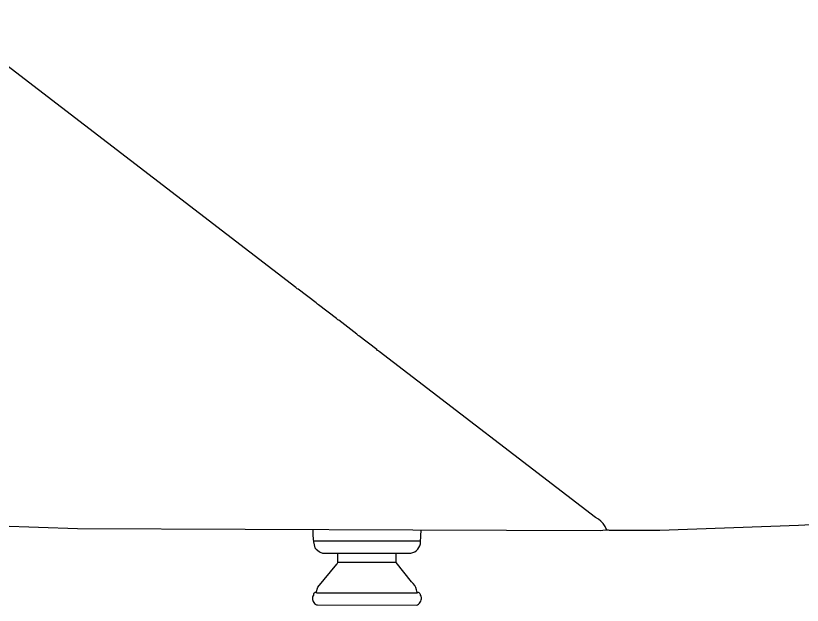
# Model space of a CAD drawing. Extents: x -68 to 722, y 3924 to 4942.
# Drawn here: x 89.2 to 190.8, y 3924.2 to 4000.3 of the extents above; entities that cross this region are included whole.
import ezdxf

# ---------------------------------------------------------------- set-up
doc = ezdxf.new("R2010")
doc.units = 0
doc.layers.get('0').update_dxf_attribs({"linetype": 'CONTINUOUS'})

msp = doc.modelspace()

# ---------------------------------------------------------------- linework, layer by layer
at = {"color": 7, "linetype": 'CONTINUOUS'}
msp.add_line((138.302128, 3929.698791), (138.302128, 3930.921238), dxfattribs=at)
for points in [[(165.458036, 3933.977357), (165.28524, 3934.371832), (165.050907, 3934.733158), (164.761208, 3935.051818), (164.423777, 3935.319416), (164.0475, 3935.528905), (136.127909, 3956.959372), (136.01873, 3957.01736), (135.920362, 3957.092237), (135.835394, 3957.182033), (133.508368, 3958.967679), (133.399189, 3959.025667), (133.300821, 3959.100544), (133.215853, 3959.190339), (130.888827, 3960.975986), (130.779648, 3961.033974), (130.68128, 3961.108851), (130.596312, 3961.198646), (128.269286, 3962.984293), (128.160107, 3963.042281), (128.061739, 3963.117157), (127.976771, 3963.206953), (125.649746, 3964.9926), (125.540566, 3965.050587), (125.442198, 3965.125464), (125.35723, 3965.21526), (79.633143, 4000.268945)], [(87.047579, 3934.456382), (97.173764, 3934.11008), (140.484904, 3933.933873), (164.676452, 3933.851707), (165.365304, 3933.933), (165.712306, 3933.946534), (165.807308, 3933.89004), (172.35616, 3933.89004), (190.254785, 3934.543176), (191.913216, 3934.629795)], [(127.56201, 3933.977357), (127.535909, 3933.179927), (127.617908, 3932.386295), (127.806501, 3931.611048), (127.976771, 3931.423315), (128.365336, 3931.130801), (128.513777, 3931.069678), (128.784463, 3930.921238), (140.223125, 3930.921238), (140.474397, 3930.991779), (140.710118, 3931.103803), (140.923494, 3931.254083), (141.108378, 3931.438288), (141.259441, 3931.65111), (141.372331, 3931.886416), (141.443795, 3932.137426), (141.471773, 3932.396907), (141.532895, 3933.89004)], [(127.649328, 3932.405639), (127.736646, 3932.492957), (141.358259, 3932.492957), (141.445577, 3932.405639)], [(127.998601, 3925.856812), (128.21253, 3926.542256), (130.639971, 3929.502326), (130.68363, 3929.545985), (130.792778, 3929.698791), (130.792778, 3930.921238)], [(141.008987, 3925.856812), (140.953948, 3926.170985), (140.851555, 3926.473059), (140.704211, 3926.755944), (140.515377, 3927.012995), (140.289487, 3927.238178), (138.302128, 3929.698791), (130.792778, 3929.698791)], [(140.921669, 3924.197776), (141.071181, 3924.26053), (141.207666, 3924.348073), (141.327053, 3924.457793), (141.425781, 3924.586419), (141.500905, 3924.730114), (141.550185, 3924.884591), (141.57215, 3925.045244), (141.566145, 3925.20728), (141.53235, 3925.365867), (141.471773, 3925.516273), (141.451738, 3925.583066), (141.42124, 3925.645776), (141.381068, 3925.702775), (141.332267, 3925.752586), (141.276101, 3925.793915), (141.214029, 3925.825691), (141.14766, 3925.847088), (141.078716, 3925.857553), (141.008987, 3925.856812), (141.008987, 3925.769495), (128.085919, 3925.769495), (128.046435, 3925.798149), (128.002595, 3925.819552), (127.955717, 3925.833061), (127.90721, 3925.838269), (127.858533, 3925.835019), (127.811148, 3925.823411), (127.766482, 3925.803792), (127.725875, 3925.776752), (127.69055, 3925.743105), (127.661568, 3925.703861), (127.6398, 3925.660201), (127.625901, 3925.613437), (127.620289, 3925.564976), (127.623133, 3925.516273), (127.563442, 3925.383861), (127.525893, 3925.243553), (127.511472, 3925.099025), (127.520555, 3924.954064), (127.552905, 3924.812467), (127.607674, 3924.677944), (127.683428, 3924.554018), (127.778182, 3924.443936), (127.889453, 3924.350582), (127.95296, 3924.306472), (128.02267, 3924.273016), (128.096811, 3924.251063), (128.173499, 3924.241173), (140.921669, 3924.197776)]]:
    msp.add_lwpolyline(points, dxfattribs=at)

doc.saveas('drawing.dxf')
